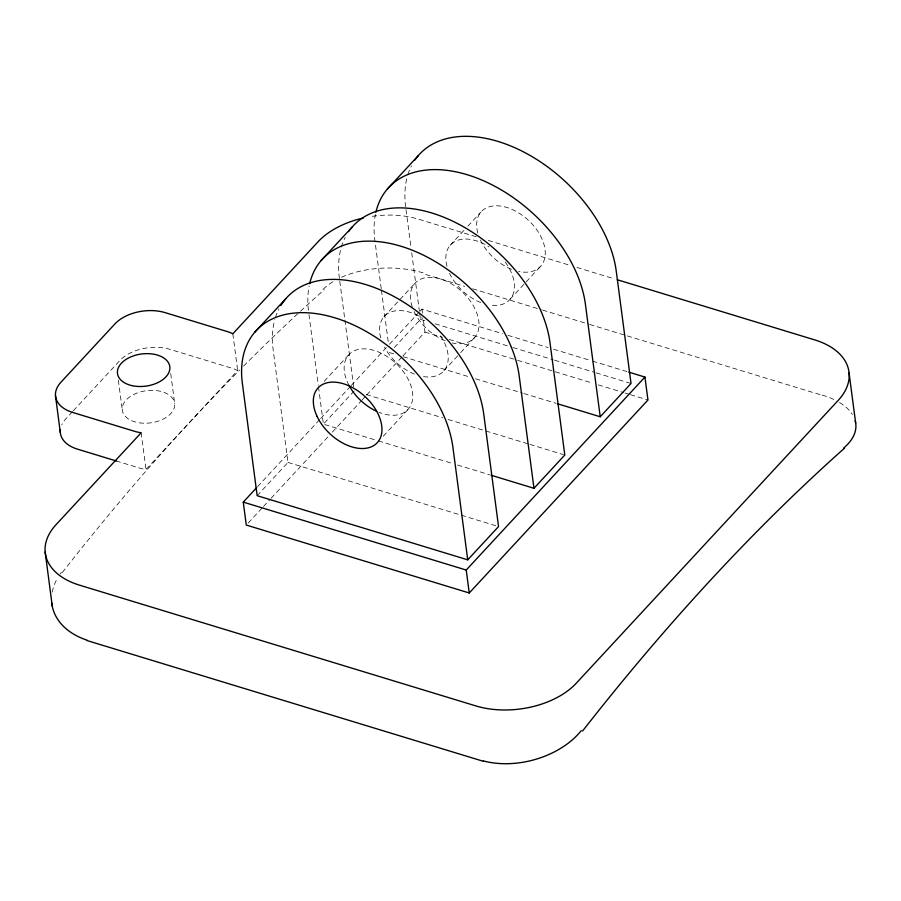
<?xml version="1.0" encoding="UTF-8"?>
<svg xmlns="http://www.w3.org/2000/svg" width="901" height="901" viewBox="0 0 901 901"><rect width="100%" height="100%" fill="white"/><g stroke="black" fill="none" stroke-linecap="round" stroke-linejoin="round"><path stroke-width="0.68" stroke-dasharray="4.5 3.38" d="M72.395 411.768L65.773 418.92A36.659 22.525 -7.5 0 0 61.73 424.878M73.341 410.743L119.698 360.693A36.659 22.525 -7.5 0 1 169.917 349.329L231.85 368.205A36.659 22.525 -7.5 0 1 237.661 370.502L145.996 469.489A36.659 22.525 -7.5 0 1 139.418 468.013L116.533 461.042M324.18 381.326L348.462 355.118M383.894 316.848L414.708 283.578M450.14 245.32L464.139 230.194M467.878 226.162L480.954 212.05M257.596 486.63L319.72 419.551M320.677 418.526L350.298 386.529M351.255 385.504L388.522 345.252M389.48 344.227L419.111 312.23M420.057 311.194L421.972 309.133L502.567 333.685M257.157 495.685L287.971 462.404L273.172 349.982A124.653 79.063 42.8 0 1 274.805 319.686M324.337 423.143L354.217 390.876M394.323 347.572L420.463 319.337L419.551 312.399M248.192 522.997L262.529 507.511M263.486 506.486L270.176 499.255M271.133 498.23L328.471 436.309M332.289 432.176L360.963 401.227M361.92 400.19L365.738 396.057M366.696 395.032L402.06 356.852M403.017 355.816L424.99 332.086L423.222 318.582M383.252 436.219L408.457 408.998M443.889 370.728L459.769 353.597M460.693 352.584L474.703 337.458M510.135 299.2L540.949 265.93M476.178 236.76L418.402 219.157A73.319 45.039 -7.5 0 0 370.671 216.578M488.263 240.443L570.232 265.412M576.944 267.462L614.572 278.927M425.677 274.478L464.646 286.349M472.71 288.804L541.231 309.685M542.582 310.09L588.263 324.011M589.603 324.416L822.061 395.246M507.939 335.33L548.225 347.606M553.597 349.239L591.214 360.693M592.554 361.11L627.479 371.741M420.463 319.337L427.175 321.387M435.217 323.831L511.667 347.122M513.007 347.538L553.248 359.792M554.588 360.209L594.829 372.462M596.169 372.868L631.038 383.499M424.99 332.086L442.459 337.402M449.171 339.452L516.329 359.904M517.67 360.321L553.935 371.37M555.275 371.775L592.892 383.229M598.264 384.873L623.785 392.645M625.125 393.05L629.157 394.278M630.497 394.694L647.954 400.01M393.681 353.834L389.649 352.618L389.288 349.836M403.062 356.695L470.131 377.125M475.491 378.769L522.434 393.061M523.774 393.478L555.962 403.276M366.29 394.548L442.74 417.839M448.101 419.483L528.583 444.002M529.923 444.407L563.452 454.622M324.743 424.551L377.057 440.488M378.397 440.904L452.167 463.373M457.528 465.006L489.716 474.816M287.971 462.404L498.546 526.567M421.972 309.133L422.501 313.188M406.024 209.685L410.957 247.167M411.689 252.719L419.37 311.014M381.247 288.759L374.85 240.184A124.653 79.063 42.8 0 1 375.39 214.539M381.427 290.145L388.376 342.898M339.778 281.213L344.711 318.695M344.903 320.08L353.665 386.709M308.964 314.494L318.29 385.279M318.47 386.664L323.403 424.146M232.83 333.798L237.661 370.502M170.728 373.566L174.67 403.479A26.399 16.218 -7.5 0 1 137.02 422.389A26.399 16.218 -7.5 0 1 133.742 394.492A26.399 16.218 -7.5 0 1 174.67 403.479M141.164 432.773L145.996 469.489M118.346 380.177L122.288 410.09M62.338 572.484A2199.69 1032.456 -73.1 0 1 239.643 370.041M243.563 366.088A2199.69 1032.456 -73.1 0 1 299.459 312.163M300.495 311.205A2199.69 1032.456 -73.1 0 1 324.247 289.683M323.087 289.322A73.51 40.714 -1 0 1 334.609 280.774M341.524 277.271A73.51 40.714 -1 0 1 426.331 273.904M822.23 395.089A73.51 38.585 -3.4 0 1 834.45 399.762M839.495 402.488A73.51 38.585 -3.4 0 1 852.436 414.539M52.235 592.137A73.51 51.278 -10.7 0 1 56.898 579.23M60.176 573.948A73.51 51.278 -10.7 0 1 61.448 572.203M349.025 385.403A40.331 25.577 42.8 0 1 366.189 348.935A40.331 25.577 42.8 0 1 412.151 390.212A40.331 25.577 42.8 0 1 379.028 412.343M275.469 317.445A124.653 79.063 42.8 0 1 278.95 308.953M412.253 306.926A40.331 25.577 42.8 0 1 434.699 277.643A40.331 25.577 42.8 0 1 477.857 316.409A40.331 25.577 42.8 0 1 452.392 342.977M445.274 340.815A40.331 25.577 42.8 0 1 414.111 311.555M339.418 278.443A124.653 79.063 42.8 0 1 340.747 249.307M341.378 247.02A124.653 79.063 42.8 0 1 345.196 237.413M308.435 310.361A124.653 79.063 42.8 0 1 309.144 286.079M440.578 335.87A40.331 25.577 42.8 0 1 421.578 376.258M414.46 374.084A40.331 25.577 42.8 0 1 384.457 347.144M380.74 337.909A40.331 25.577 42.8 0 1 422.806 318.425M477.8 233.1A40.331 25.577 42.8 0 1 502.488 206.374A40.331 25.577 42.8 0 1 544.305 245.635A40.331 25.577 42.8 0 1 518.638 271.449M511.52 269.275A40.331 25.577 42.8 0 1 480.357 240.026M405.664 206.903A124.653 79.063 42.8 0 1 407.297 176.619M407.962 174.366A124.653 79.063 42.8 0 1 411.442 165.885M505.258 262.112A40.331 25.577 42.8 0 1 490.144 305.135M480.706 302.545A40.331 25.577 42.8 0 1 449.554 273.296M446.986 266.369A40.331 25.577 42.8 0 1 489.052 246.897"/><path stroke-width="1.35" d="M254.915 332.052L285.73 298.783M321.161 260.524L351.976 227.255M387.407 188.985L418.222 155.715M628.819 372.158L644.936 377.069L647.954 400.01L469.252 592.982L246.288 525.058L243.259 502.116L256.639 487.666M467.732 559.836L452.933 447.403A124.653 79.063 42.8 0 0 334.812 317.805A124.653 79.063 42.8 0 0 242.358 383.252L257.157 495.685L467.732 559.836L498.546 526.567L483.747 414.133A124.653 79.063 42.8 0 0 393.309 296.159A124.653 79.063 42.8 0 0 280.853 305.518M491.056 475.221L533.978 488.297L564.792 455.028L549.993 342.594A124.653 79.063 42.8 0 0 461.38 225.622A124.653 79.063 42.8 0 0 348.608 231.636M557.302 403.693L600.224 416.769L631.038 383.499L616.239 271.066A124.653 79.063 42.8 0 0 527.626 154.082A124.653 79.063 42.8 0 0 414.854 160.108M469.252 592.982L466.222 570.04L644.936 377.069M617.264 279.738L814.774 339.914A73.319 45.039 -7.5 0 1 838.2 400.382L576.291 683.183A73.319 45.039 -7.5 0 1 475.841 705.911L79.468 585.143A73.319 45.039 -7.5 0 1 56.042 524.686L141.164 432.773A36.659 22.525 -7.5 0 1 134.587 431.309L72.654 412.433A36.659 22.525 -7.5 0 1 60.941 382.204L114.866 323.977A36.659 22.525 -7.5 0 1 165.086 312.624L227.018 331.489A36.659 22.525 -7.5 0 1 232.83 333.798L317.952 241.873A73.319 45.039 -7.5 0 1 363.328 217.997M116.533 461.042L77.486 449.149A36.659 22.525 -7.5 0 1 60.39 429.54M243.259 502.116L466.222 570.04M86.744 640.465L483.127 761.232M849.069 372.935L855.68 423.132M600.224 416.769L585.425 304.335A124.653 79.063 42.8 0 0 483.555 180.797A124.653 79.063 42.8 0 0 375.897 212.197M533.978 488.297L519.179 375.875A124.653 79.063 42.8 0 0 417.309 252.325A124.653 79.063 42.8 0 0 309.651 283.725M55.502 395.922L60.333 432.638M45.174 552.122L52.303 606.283M855.218 420.857A73.51 38.585 -3.4 0 1 843.764 447.955M582.587 730.993A2199.69 1032.456 -73.1 0 1 844.485 448.18M581.28 730.61A73.51 49.116 -14.6 0 1 483.364 760.917M86.992 640.149A73.51 51.278 -10.7 0 1 51.796 603.197M376.629 411.318A40.331 25.577 42.8 0 1 349.025 385.403M132.188 385.673A26.399 16.218 -7.5 0 0 169.827 366.775A26.399 16.218 -7.5 0 0 128.911 357.776A26.399 16.218 -7.5 0 0 132.188 385.673M317.062 416.363A40.331 25.577 42.8 0 0 376.415 443.551A40.331 25.577 42.8 0 0 349.475 386.056A40.331 25.577 42.8 0 0 317.062 416.363"/></g></svg>
